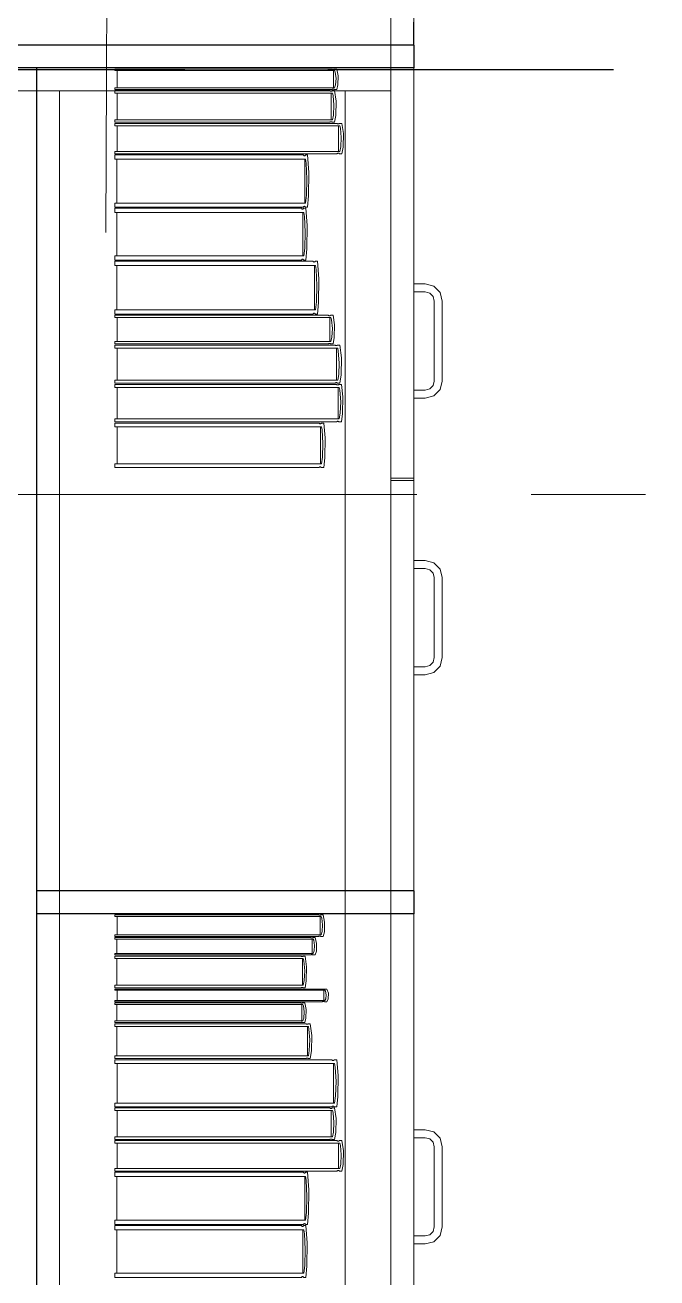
# Model space of a CAD drawing. Header units: inches. Extents: x -19 to 5698, y -728 to 92.
# Drawn here: x 311.124 to 311.677, y 33.721 to 34.818 of the extents above; entities that cross this region are included whole.
import ezdxf

# ---------------------------------------------------------------- set-up
doc = ezdxf.new("R2010")
doc.units = ezdxf.units.IN
doc.header["$MEASUREMENT"] = 0
doc.set_wipeout_variables(frame=1)
for name, pattern in [('HIDDEN', [0.375, 0.25, -0.125]), ('Punto & Raya', [0.65, 0.5, -0.075, 0, -0.075]), ('RAYITAS', [0.375, 0.25, -0.125]), ('Wipeout_Contour', [1, 0, -1])]:
    doc.linetypes.add(name, pattern=pattern)
for name, color, linetype, lineweight in [('00 conduct tomacorr', 120, 'HIDDEN', 30), ('T-TECHO-E', 150, 'Continuous', 20), ('TOMACORRIENTE', 22, 'RAYITAS', 9)]:
    doc.layers.add(name, color=color, linetype=linetype, lineweight=lineweight)
doc.layers.add('Interior - Mobiliario', color=7, linetype='Continuous')
doc.layers.add('Marcador - Secciones', color=7, linetype='Continuous')

# ---------------------------------------------------------------- blocks, each defined once
blk = doc.blocks.new('a')
at = {"layer": 'TOMACORRIENTE', "ltscale": 0.05}
h = blk.add_hatch(color=4, dxfattribs=at)
edge = h.paths.add_edge_path()
edge.add_arc((0, 0.0752), 0.02106, 0, 360)
at = {"layer": 'TOMACORRIENTE', "color": 4}
for p, q in [((-0.14553, 0.09625), (-0.0515, 0.09625)), ((-0.09851, 0.09625), (-0.09851, -0.09657)), ((0, 0.09625), (0, -0.09625)), ((0.06232, -0.09625), (0.06232, 0.09625))]:
    blk.add_line(p, q, dxfattribs=at)
blk.add_circle((0, 0.0752), 0.02106, dxfattribs=at)
blk = doc.blocks.new('CABLE 3FACE')
at = {"layer": 'T-TECHO-E', "rotation": 59.94170052614085}
blk.add_blockref('a', (0, 0), dxfattribs=at)

msp = doc.modelspace()

# ---------------------------------------------------------------- linework, layer by layer
at = {"layer": 'Interior - Mobiliario', "color": 175, "linetype": 'Continuous', "lineweight": 13}
for p, q in [((311.134, 34.78), (311.134, 33.32)), ((311.444, 34.78), (311.134, 34.78)), ((311.3977, 34.7651), (311.3979, 34.773)), ((311.444, 33.32), (311.444, 34.78)), ((311.3947, 34.7626), (311.2026, 34.7626)), ((311.2026, 34.7626), (311.2026, 34.7611)), ((311.3924, 34.7611), (311.3925, 34.7612)), ((311.3925, 34.7612), (311.3928, 34.7613)), ((311.3928, 34.7613), (311.3931, 34.7614)), ((311.3931, 34.7614), (311.3933, 34.7614)), ((311.3933, 34.7614), (311.3936, 34.7614)), ((311.3936, 34.7614), (311.3939, 34.7614)), ((311.3939, 34.7614), (311.3942, 34.7613)), ((311.3942, 34.7613), (311.3944, 34.7612)), ((311.3944, 34.7612), (311.3945, 34.7611)), ((311.3956, 34.7652), (311.3947, 34.7626)), ((311.3961, 34.7707), (311.3956, 34.7652)), ((311.3966, 34.7611), (311.3977, 34.7651)), ((311.404, 34.76), (311.154, 34.76)), ((311.2026, 34.7611), (311.3924, 34.7611)), ((311.3906, 34.7601), (311.2026, 34.7601)), ((311.2026, 34.7601), (311.2026, 34.7579)), ((311.2026, 34.7579), (311.3929, 34.7579)), ((311.2046, 34.7579), (311.2046, 34.7347)), ((311.3907, 34.76), (311.3906, 34.7601)), ((311.3909, 34.7599), (311.3907, 34.76)), ((311.3912, 34.7597), (311.3909, 34.7599)), ((311.3915, 34.7597), (311.3912, 34.7597)), ((311.3917, 34.7597), (311.3915, 34.7597)), ((311.392, 34.7597), (311.3917, 34.7597)), ((311.3919, 34.7347), (311.3919, 34.7579)), ((311.3923, 34.7598), (311.392, 34.7597)), ((311.3925, 34.76), (311.3923, 34.7598)), ((311.3927, 34.7601), (311.3925, 34.76)), ((311.3948, 34.7601), (311.3927, 34.7601)), ((311.3929, 34.7579), (311.3934, 34.7558)), ((311.3934, 34.7558), (311.3942, 34.7473)), ((311.3945, 34.7611), (311.3966, 34.7611)), ((311.3961, 34.7509), (311.3948, 34.7601)), ((311.3958, 34.7385), (311.3961, 34.7509)), ((311.444, 34.76), (311.404, 34.76)), ((311.3942, 34.7473), (311.3938, 34.7388)), ((311.3929, 34.7347), (311.2026, 34.7347)), ((311.2026, 34.7347), (311.2026, 34.7325)), ((311.2026, 34.7325), (311.3906, 34.7325)), ((311.3968, 34.7315), (311.2026, 34.7315)), ((311.2026, 34.7315), (311.2026, 34.7293)), ((311.2026, 34.7293), (311.3992, 34.7293)), ((311.2046, 34.7293), (311.2046, 34.707)), ((311.3906, 34.7325), (311.3907, 34.7326)), ((311.3907, 34.7326), (311.391, 34.7328)), ((311.391, 34.7328), (311.3912, 34.7329)), ((311.3912, 34.7329), (311.3915, 34.7329)), ((311.3915, 34.7329), (311.3918, 34.7329)), ((311.3918, 34.7329), (311.3921, 34.7329)), ((311.3921, 34.7329), (311.3924, 34.7327)), ((311.3924, 34.7327), (311.3926, 34.7326)), ((311.3926, 34.7326), (311.3927, 34.7325)), ((311.3927, 34.7325), (311.3948, 34.7325)), ((311.3938, 34.7388), (311.3929, 34.7347)), ((311.3948, 34.7325), (311.3958, 34.7385)), ((311.397, 34.7314), (311.3968, 34.7315)), ((311.3972, 34.7312), (311.397, 34.7314)), ((311.3975, 34.7311), (311.3972, 34.7312)), ((311.3978, 34.731), (311.3975, 34.7311)), ((311.3981, 34.731), (311.3978, 34.731)), ((311.3984, 34.7311), (311.3981, 34.731)), ((311.3982, 34.707), (311.3982, 34.7293)), ((311.3986, 34.7312), (311.3984, 34.7311)), ((311.3989, 34.7313), (311.3986, 34.7312)), ((311.399, 34.7315), (311.3989, 34.7313)), ((311.4012, 34.7315), (311.399, 34.7315)), ((311.3992, 34.7293), (311.3998, 34.7273)), ((311.4025, 34.7226), (311.4012, 34.7315)), ((311.3998, 34.7273), (311.4006, 34.7192)), ((311.4006, 34.7192), (311.4001, 34.711)), ((311.4023, 34.7107), (311.4025, 34.7226)), ((311.3992, 34.707), (311.2026, 34.707)), ((311.2026, 34.707), (311.2026, 34.7049)), ((311.4001, 34.711), (311.3992, 34.707)), ((311.4012, 34.7049), (311.4023, 34.7107)), ((311.2026, 34.7049), (311.3968, 34.7049)), ((311.3674, 34.7039), (311.2026, 34.7039)), ((311.2026, 34.7039), (311.2026, 34.7002)), ((311.2026, 34.7002), (311.3694, 34.7002)), ((311.2043, 34.7002), (311.2043, 34.6618)), ((311.3675, 34.7037), (311.3674, 34.7039)), ((311.3677, 34.7034), (311.3675, 34.7037)), ((311.368, 34.7032), (311.3677, 34.7034)), ((311.3682, 34.7031), (311.368, 34.7032)), ((311.3685, 34.7031), (311.3682, 34.7031)), ((311.3687, 34.7032), (311.3685, 34.7031)), ((311.3686, 34.6618), (311.3686, 34.7002)), ((311.3689, 34.7034), (311.3687, 34.7032)), ((311.3692, 34.7036), (311.3689, 34.7034)), ((311.3693, 34.7039), (311.3692, 34.7036)), ((311.3711, 34.7039), (311.3693, 34.7039)), ((311.3694, 34.7002), (311.3699, 34.6968)), ((311.3699, 34.6968), (311.3706, 34.6827)), ((311.3723, 34.6886), (311.3711, 34.7039)), ((311.3968, 34.7049), (311.397, 34.705)), ((311.397, 34.705), (311.3973, 34.7052)), ((311.3973, 34.7052), (311.3975, 34.7053)), ((311.3975, 34.7053), (311.3978, 34.7053)), ((311.3978, 34.7053), (311.3981, 34.7053)), ((311.3981, 34.7053), (311.3984, 34.7053)), ((311.3984, 34.7053), (311.3987, 34.7052)), ((311.3987, 34.7052), (311.3989, 34.705)), ((311.3989, 34.705), (311.399, 34.7049)), ((311.399, 34.7049), (311.4012, 34.7049)), ((311.372, 34.6682), (311.3723, 34.6886)), ((311.3706, 34.6827), (311.3702, 34.6687)), ((311.3702, 34.6687), (311.3694, 34.6618)), ((311.3711, 34.6582), (311.372, 34.6682)), ((311.3694, 34.6618), (311.2026, 34.6618)), ((311.2026, 34.6618), (311.2026, 34.6582)), ((311.2026, 34.6582), (311.3674, 34.6582)), ((311.3659, 34.6572), (311.2026, 34.6572)), ((311.2026, 34.6572), (311.2026, 34.6535)), ((311.2026, 34.6535), (311.3679, 34.6535)), ((311.2043, 34.6535), (311.2043, 34.6155)), ((311.366, 34.657), (311.3659, 34.6572)), ((311.3662, 34.6567), (311.366, 34.657)), ((311.3664, 34.6565), (311.3662, 34.6567)), ((311.3667, 34.6564), (311.3664, 34.6565)), ((311.3669, 34.6564), (311.3667, 34.6564)), ((311.3672, 34.6565), (311.3669, 34.6564)), ((311.3671, 34.6155), (311.3671, 34.6535)), ((311.3674, 34.6567), (311.3672, 34.6565)), ((311.3674, 34.6582), (311.3676, 34.6584)), ((311.3676, 34.6569), (311.3674, 34.6567)), ((311.3676, 34.6584), (311.3678, 34.6587)), ((311.3677, 34.6572), (311.3676, 34.6569)), ((311.3696, 34.6572), (311.3677, 34.6572)), ((311.3678, 34.6587), (311.368, 34.6588)), ((311.3679, 34.6535), (311.3684, 34.6501)), ((311.368, 34.6588), (311.3683, 34.6589)), ((311.3683, 34.6589), (311.3685, 34.6589)), ((311.3685, 34.6589), (311.3688, 34.6588)), ((311.3688, 34.6588), (311.369, 34.6586)), ((311.369, 34.6586), (311.3692, 34.6583)), ((311.3692, 34.6583), (311.3693, 34.6582)), ((311.3693, 34.6582), (311.3711, 34.6582)), ((311.3707, 34.6421), (311.3696, 34.6572)), ((311.3684, 34.6501), (311.3691, 34.6362)), ((311.3705, 34.6218), (311.3707, 34.6421)), ((311.3691, 34.6362), (311.3687, 34.6223)), ((311.3687, 34.6223), (311.3679, 34.6155)), ((311.3696, 34.6119), (311.3705, 34.6218)), ((311.3679, 34.6155), (311.2026, 34.6155)), ((311.2026, 34.6155), (311.2026, 34.6119)), ((311.2026, 34.6119), (311.3659, 34.6119)), ((311.3759, 34.6109), (311.2026, 34.6109)), ((311.2026, 34.6109), (311.2026, 34.6072)), ((311.3659, 34.6119), (311.366, 34.6121)), ((311.366, 34.6121), (311.3662, 34.6124)), ((311.3662, 34.6124), (311.3665, 34.6126)), ((311.3665, 34.6126), (311.3667, 34.6126)), ((311.3667, 34.6126), (311.367, 34.6126)), ((311.367, 34.6126), (311.3672, 34.6125)), ((311.3672, 34.6125), (311.3674, 34.6123)), ((311.3674, 34.6123), (311.3676, 34.6121)), ((311.3676, 34.6121), (311.3677, 34.6119)), ((311.3677, 34.6119), (311.3696, 34.6119)), ((311.376, 34.6107), (311.3759, 34.6109)), ((311.3763, 34.6104), (311.376, 34.6107)), ((311.3765, 34.6102), (311.3763, 34.6104)), ((311.3768, 34.6101), (311.3765, 34.6102)), ((311.377, 34.6101), (311.3768, 34.6101)), ((311.3773, 34.6102), (311.377, 34.6101)), ((311.3775, 34.6104), (311.3773, 34.6102)), ((311.3778, 34.6106), (311.3775, 34.6104)), ((311.3779, 34.6109), (311.3778, 34.6106)), ((311.3798, 34.6109), (311.3779, 34.6109)), ((311.381, 34.5954), (311.3798, 34.6109)), ((311.2026, 34.6072), (311.3781, 34.6072)), ((311.2044, 34.6072), (311.2044, 34.5683)), ((311.3772, 34.5683), (311.3772, 34.6072)), ((311.3781, 34.6072), (311.3786, 34.6037)), ((311.3786, 34.6037), (311.3793, 34.5895)), ((311.3793, 34.5895), (311.3789, 34.5752)), ((311.3808, 34.5747), (311.381, 34.5954)), ((311.474, 34.591), (311.464, 34.591)), ((311.464, 34.591), (311.464, 34.584)), ((311.4815, 34.589), (311.474, 34.591)), ((311.487, 34.5835), (311.4815, 34.589)), ((311.3789, 34.5752), (311.3781, 34.5683)), ((311.464, 34.584), (311.474, 34.584)), ((311.474, 34.584), (311.478, 34.5829)), ((311.478, 34.5829), (311.4809, 34.58)), ((311.4809, 34.58), (311.482, 34.576)), ((311.482, 34.576), (311.482, 34.506)), ((311.489, 34.576), (311.487, 34.5835)), ((311.489, 34.506), (311.489, 34.576)), ((311.3781, 34.5683), (311.2026, 34.5683)), ((311.2026, 34.5683), (311.2026, 34.5646)), ((311.2026, 34.5646), (311.3759, 34.5646)), ((311.3759, 34.5646), (311.3761, 34.5648)), ((311.3761, 34.5648), (311.3763, 34.5651)), ((311.3763, 34.5651), (311.3766, 34.5653)), ((311.3766, 34.5653), (311.3768, 34.5653)), ((311.3768, 34.5653), (311.3771, 34.5653)), ((311.3771, 34.5653), (311.3773, 34.5652)), ((311.3773, 34.5652), (311.3776, 34.565)), ((311.3776, 34.565), (311.3778, 34.5648)), ((311.3778, 34.5648), (311.3779, 34.5646)), ((311.3779, 34.5646), (311.3798, 34.5646)), ((311.3798, 34.5646), (311.3808, 34.5747)), ((311.3892, 34.5636), (311.2026, 34.5636)), ((311.2026, 34.5636), (311.2026, 34.5616)), ((311.2026, 34.5616), (311.3915, 34.5616)), ((311.2045, 34.5616), (311.2045, 34.5405)), ((311.3893, 34.5635), (311.3892, 34.5636)), ((311.3896, 34.5633), (311.3893, 34.5635)), ((311.3898, 34.5632), (311.3896, 34.5633)), ((311.3901, 34.5632), (311.3898, 34.5632)), ((311.3904, 34.5632), (311.3901, 34.5632)), ((311.3906, 34.5632), (311.3904, 34.5632)), ((311.3905, 34.5405), (311.3905, 34.5616)), ((311.3909, 34.5633), (311.3906, 34.5632)), ((311.3912, 34.5634), (311.3909, 34.5633)), ((311.3913, 34.5636), (311.3912, 34.5634)), ((311.3934, 34.5636), (311.3913, 34.5636)), ((311.3915, 34.5616), (311.392, 34.5597)), ((311.392, 34.5597), (311.3928, 34.552)), ((311.3947, 34.5552), (311.3934, 34.5636)), ((311.3944, 34.544), (311.3947, 34.5552)), ((311.3924, 34.5443), (311.3915, 34.5405)), ((311.3928, 34.552), (311.3924, 34.5443)), ((311.3934, 34.5385), (311.3944, 34.544)), ((311.3915, 34.5405), (311.2026, 34.5405)), ((311.2026, 34.5405), (311.2026, 34.5385)), ((311.2026, 34.5385), (311.3892, 34.5385)), ((311.3951, 34.5375), (311.2026, 34.5375)), ((311.2026, 34.5375), (311.2026, 34.5348)), ((311.2026, 34.5348), (311.3975, 34.5348)), ((311.2046, 34.5348), (311.2046, 34.5068)), ((311.3892, 34.5385), (311.3894, 34.5386)), ((311.3894, 34.5386), (311.3896, 34.5388)), ((311.3896, 34.5388), (311.3899, 34.5389)), ((311.3899, 34.5389), (311.3902, 34.5389)), ((311.3902, 34.5389), (311.3904, 34.5389)), ((311.3904, 34.5389), (311.3907, 34.5389)), ((311.3907, 34.5389), (311.391, 34.5388)), ((311.391, 34.5388), (311.3912, 34.5386)), ((311.3912, 34.5386), (311.3913, 34.5385)), ((311.3913, 34.5385), (311.3934, 34.5385)), ((311.3952, 34.5374), (311.3951, 34.5375)), ((311.3955, 34.5372), (311.3952, 34.5374)), ((311.3957, 34.537), (311.3955, 34.5372)), ((311.396, 34.537), (311.3957, 34.537)), ((311.3963, 34.537), (311.396, 34.537)), ((311.3966, 34.537), (311.3963, 34.537)), ((311.3965, 34.5068), (311.3965, 34.5348)), ((311.3969, 34.5371), (311.3966, 34.537)), ((311.3971, 34.5373), (311.3969, 34.5371)), ((311.3973, 34.5375), (311.3971, 34.5373)), ((311.3994, 34.5375), (311.3973, 34.5375)), ((311.3975, 34.5348), (311.398, 34.5323)), ((311.398, 34.5323), (311.3989, 34.5221)), ((311.4008, 34.5264), (311.3994, 34.5375)), ((311.3989, 34.5221), (311.3984, 34.5118)), ((311.4005, 34.5114), (311.4008, 34.5264)), ((311.3984, 34.5118), (311.3975, 34.5068)), ((311.3994, 34.5041), (311.4005, 34.5114)), ((311.3975, 34.5068), (311.2026, 34.5068)), ((311.2026, 34.5068), (311.2026, 34.5041)), ((311.2026, 34.5041), (311.3951, 34.5041)), ((311.3964, 34.5031), (311.2026, 34.5031)), ((311.2026, 34.5031), (311.2026, 34.5005)), ((311.2026, 34.5005), (311.3988, 34.5005)), ((311.2046, 34.5005), (311.2046, 34.4729)), ((311.3951, 34.5041), (311.3953, 34.5043)), ((311.3953, 34.5043), (311.3955, 34.5045)), ((311.3955, 34.5045), (311.3958, 34.5046)), ((311.3958, 34.5046), (311.3961, 34.5047)), ((311.3961, 34.5047), (311.3964, 34.5047)), ((311.3964, 34.5047), (311.3967, 34.5046)), ((311.3965, 34.503), (311.3964, 34.5031)), ((311.3968, 34.5028), (311.3965, 34.503)), ((311.3967, 34.5046), (311.3969, 34.5044)), ((311.397, 34.5027), (311.3968, 34.5028)), ((311.3969, 34.5044), (311.3972, 34.5042)), ((311.3973, 34.5026), (311.397, 34.5027)), ((311.3972, 34.5042), (311.3973, 34.5041)), ((311.3973, 34.5041), (311.3994, 34.5041)), ((311.3976, 34.5026), (311.3973, 34.5026)), ((311.3979, 34.5026), (311.3976, 34.5026)), ((311.3978, 34.4729), (311.3978, 34.5005)), ((311.3982, 34.5028), (311.3979, 34.5026)), ((311.3984, 34.5029), (311.3982, 34.5028)), ((311.3986, 34.5031), (311.3984, 34.5029)), ((311.4007, 34.5031), (311.3986, 34.5031)), ((311.3988, 34.5005), (311.3993, 34.498)), ((311.4021, 34.4922), (311.4007, 34.5031)), ((311.478, 34.4991), (311.474, 34.498)), ((311.4809, 34.502), (311.478, 34.4991)), ((311.482, 34.506), (311.4809, 34.502)), ((311.4815, 34.493), (311.487, 34.4985)), ((311.487, 34.4985), (311.489, 34.506)), ((311.3993, 34.498), (311.4002, 34.4879)), ((311.4002, 34.4879), (311.3997, 34.4778)), ((311.4018, 34.4775), (311.4021, 34.4922)), ((311.464, 34.498), (311.464, 34.491)), ((311.474, 34.498), (311.464, 34.498)), ((311.464, 34.491), (311.474, 34.491)), ((311.474, 34.491), (311.4815, 34.493)), ((311.3997, 34.4778), (311.3988, 34.4729)), ((311.4007, 34.4702), (311.4018, 34.4775)), ((311.3988, 34.4729), (311.2026, 34.4729)), ((311.2026, 34.4729), (311.2026, 34.4702)), ((311.2026, 34.4702), (311.3964, 34.4702)), ((311.3812, 34.4692), (311.2026, 34.4692)), ((311.2026, 34.4692), (311.2026, 34.4661)), ((311.2026, 34.4661), (311.3833, 34.4661)), ((311.2045, 34.4661), (311.2045, 34.4335)), ((311.3813, 34.4691), (311.3812, 34.4692)), ((311.3815, 34.4689), (311.3813, 34.4691)), ((311.3817, 34.4687), (311.3815, 34.4689)), ((311.382, 34.4686), (311.3817, 34.4687)), ((311.3823, 34.4686), (311.382, 34.4686)), ((311.3825, 34.4687), (311.3823, 34.4686)), ((311.3824, 34.4335), (311.3824, 34.4661)), ((311.3828, 34.4688), (311.3825, 34.4687)), ((311.383, 34.469), (311.3828, 34.4688)), ((311.3832, 34.4692), (311.383, 34.469)), ((311.3852, 34.4692), (311.3832, 34.4692)), ((311.3833, 34.4661), (311.3839, 34.4632)), ((311.3864, 34.4563), (311.3852, 34.4692)), ((311.3964, 34.4702), (311.3966, 34.4704)), ((311.3966, 34.4704), (311.3968, 34.4706)), ((311.3968, 34.4706), (311.3971, 34.4707)), ((311.3971, 34.4707), (311.3974, 34.4708)), ((311.3974, 34.4708), (311.3977, 34.4708)), ((311.3977, 34.4708), (311.398, 34.4707)), ((311.398, 34.4707), (311.3982, 34.4706)), ((311.3982, 34.4706), (311.3985, 34.4704)), ((311.3985, 34.4704), (311.3986, 34.4702)), ((311.3986, 34.4702), (311.4007, 34.4702)), ((311.3839, 34.4632), (311.3846, 34.4513)), ((311.3862, 34.4389), (311.3864, 34.4563)), ((311.3846, 34.4513), (311.3842, 34.4393)), ((311.3833, 34.4335), (311.2026, 34.4335)), ((311.2026, 34.4335), (311.2026, 34.4304)), ((311.3842, 34.4393), (311.3833, 34.4335)), ((311.3852, 34.4304), (311.3862, 34.4389)), ((311.2026, 34.4304), (311.3812, 34.4304)), ((311.3812, 34.4304), (311.3813, 34.4306)), ((311.3813, 34.4306), (311.3815, 34.4308)), ((311.3815, 34.4308), (311.3818, 34.431)), ((311.3818, 34.431), (311.3821, 34.431)), ((311.3821, 34.431), (311.3823, 34.431)), ((311.3823, 34.431), (311.3826, 34.4309)), ((311.3826, 34.4309), (311.3828, 34.4308)), ((311.3828, 34.4308), (311.3831, 34.4305)), ((311.3831, 34.4305), (311.3832, 34.4304)), ((311.3832, 34.4304), (311.3852, 34.4304)), ((311.464, 34.421), (311.444, 34.421)), ((311.464, 34.419), (311.444, 34.419)), ((311.464, 34.349), (311.474, 34.349)), ((311.464, 34.342), (311.464, 34.349)), ((311.474, 34.349), (311.4815, 34.347)), ((311.4815, 34.347), (311.487, 34.3415)), ((311.474, 34.342), (311.464, 34.342)), ((311.478, 34.3409), (311.474, 34.342)), ((311.4809, 34.338), (311.478, 34.3409)), ((311.482, 34.334), (311.4809, 34.338)), ((311.482, 34.264), (311.482, 34.334)), ((311.487, 34.3415), (311.489, 34.334)), ((311.489, 34.334), (311.489, 34.264)), ((311.474, 34.256), (311.478, 34.2571)), ((311.478, 34.2571), (311.4809, 34.26)), ((311.4809, 34.26), (311.482, 34.264)), ((311.489, 34.264), (311.487, 34.2565)), ((311.464, 34.256), (311.474, 34.256)), ((311.464, 34.249), (311.464, 34.256)), ((311.474, 34.249), (311.464, 34.249)), ((311.4815, 34.251), (311.474, 34.249)), ((311.487, 34.2565), (311.4815, 34.251)), ((311.3843, 34.0302), (311.3838, 34.0244)), ((311.3858, 34.0242), (311.386, 34.0327)), ((311.383, 34.0216), (311.2026, 34.0216)), ((311.2026, 34.0216), (311.2026, 34.0201)), ((311.2026, 34.0201), (311.3808, 34.0201)), ((311.374, 34.0191), (311.2026, 34.0191)), ((311.2026, 34.0191), (311.2026, 34.0178)), ((311.2026, 34.0178), (311.376, 34.0178)), ((311.2044, 34.0178), (311.2044, 34.0051)), ((311.374, 34.019), (311.374, 34.0191)), ((311.3743, 34.0189), (311.374, 34.019)), ((311.3745, 34.0188), (311.3743, 34.0189)), ((311.3748, 34.0188), (311.3745, 34.0188)), ((311.375, 34.0188), (311.3748, 34.0188)), ((311.3753, 34.0188), (311.375, 34.0188)), ((311.3752, 34.0051), (311.3752, 34.0178)), ((311.3755, 34.0189), (311.3753, 34.0188)), ((311.3757, 34.019), (311.3755, 34.0189)), ((311.3759, 34.0191), (311.3757, 34.019)), ((311.3778, 34.0191), (311.3759, 34.0191)), ((311.376, 34.0178), (311.3766, 34.0167)), ((311.3766, 34.0167), (311.3773, 34.0121)), ((311.379, 34.014), (311.3778, 34.0191)), ((311.3808, 34.0201), (311.381, 34.0202)), ((311.381, 34.0202), (311.3812, 34.0203)), ((311.3812, 34.0203), (311.3815, 34.0203)), ((311.3815, 34.0203), (311.3817, 34.0204)), ((311.3817, 34.0204), (311.382, 34.0204)), ((311.382, 34.0204), (311.3823, 34.0203)), ((311.3823, 34.0203), (311.3825, 34.0202)), ((311.3825, 34.0202), (311.3827, 34.0201)), ((311.3827, 34.0201), (311.3828, 34.0201)), ((311.3828, 34.0201), (311.3848, 34.0201)), ((311.3838, 34.0244), (311.383, 34.0216)), ((311.3848, 34.0201), (311.3858, 34.0242)), ((311.376, 34.0051), (311.2026, 34.0051)), ((311.2026, 34.0051), (311.2026, 34.0039)), ((311.3768, 34.0074), (311.376, 34.0051)), ((311.3773, 34.0121), (311.3768, 34.0074)), ((311.3778, 34.0039), (311.3788, 34.0072)), ((311.3788, 34.0072), (311.379, 34.014)), ((311.2026, 34.0039), (311.374, 34.0039)), ((311.3655, 34.0029), (311.2026, 34.0029)), ((311.2026, 34.0029), (311.2026, 34.0007)), ((311.2026, 34.0007), (311.3674, 34.0007)), ((311.2043, 34.0007), (311.2043, 33.9773)), ((311.3656, 34.0028), (311.3655, 34.0029)), ((311.3658, 34.0026), (311.3656, 34.0028)), ((311.366, 34.0025), (311.3658, 34.0026)), ((311.3662, 34.0025), (311.366, 34.0025)), ((311.3665, 34.0025), (311.3662, 34.0025)), ((311.3667, 34.0025), (311.3665, 34.0025)), ((311.3666, 33.9773), (311.3666, 34.0007)), ((311.367, 34.0026), (311.3667, 34.0025)), ((311.3672, 34.0028), (311.367, 34.0026)), ((311.3673, 34.0029), (311.3672, 34.0028)), ((311.3691, 34.0029), (311.3673, 34.0029)), ((311.3674, 34.0007), (311.3679, 33.9986)), ((311.3679, 33.9986), (311.3686, 33.99)), ((311.3702, 33.9936), (311.3691, 34.0029)), ((311.374, 34.0039), (311.3741, 34.004)), ((311.3741, 34.004), (311.3743, 34.0041)), ((311.3743, 34.0041), (311.3746, 34.0042)), ((311.3746, 34.0042), (311.3748, 34.0042)), ((311.3748, 34.0042), (311.3751, 34.0042)), ((311.3751, 34.0042), (311.3753, 34.0041)), ((311.3753, 34.0041), (311.3756, 34.0041)), ((311.3756, 34.0041), (311.3758, 34.004)), ((311.3758, 34.004), (311.3759, 34.0039)), ((311.3759, 34.0039), (311.3778, 34.0039)), ((311.3686, 33.99), (311.3682, 33.9815)), ((311.37, 33.9812), (311.3702, 33.9936)), ((311.3674, 33.9773), (311.2026, 33.9773)), ((311.2026, 33.9773), (311.2026, 33.975)), ((311.2026, 33.975), (311.3655, 33.975)), ((311.384, 33.974), (311.2026, 33.974)), ((311.2026, 33.974), (311.2026, 33.9732)), ((311.2026, 33.9732), (311.3862, 33.9732)), ((311.2045, 33.9732), (311.2045, 33.9639)), ((311.3655, 33.975), (311.3656, 33.9752)), ((311.3656, 33.9752), (311.3658, 33.9754)), ((311.3658, 33.9754), (311.366, 33.9755)), ((311.366, 33.9755), (311.3663, 33.9755)), ((311.3663, 33.9755), (311.3665, 33.9755)), ((311.3665, 33.9755), (311.3668, 33.9754)), ((311.3668, 33.9754), (311.367, 33.9753)), ((311.367, 33.9753), (311.3672, 33.9752)), ((311.3672, 33.9752), (311.3673, 33.975)), ((311.3673, 33.975), (311.3691, 33.975)), ((311.3682, 33.9815), (311.3674, 33.9773)), ((311.3691, 33.975), (311.37, 33.9812)), ((311.3841, 33.974), (311.384, 33.974)), ((311.3843, 33.9739), (311.3841, 33.974)), ((311.3846, 33.9739), (311.3843, 33.9739)), ((311.3848, 33.9739), (311.3846, 33.9739)), ((311.3851, 33.9739), (311.3848, 33.9739)), ((311.3854, 33.9739), (311.3851, 33.9739)), ((311.3853, 33.9639), (311.3853, 33.9732)), ((311.3856, 33.9739), (311.3854, 33.9739)), ((311.3859, 33.974), (311.3856, 33.9739)), ((311.386, 33.974), (311.3859, 33.974)), ((311.388, 33.974), (311.386, 33.974)), ((311.3862, 33.9732), (311.3867, 33.9723)), ((311.3867, 33.9723), (311.3875, 33.969)), ((311.3893, 33.9704), (311.388, 33.974)), ((311.3862, 33.9639), (311.2026, 33.9639)), ((311.2026, 33.9639), (311.2026, 33.963)), ((311.2026, 33.963), (311.384, 33.963)), ((311.365, 33.962), (311.2026, 33.962)), ((311.2026, 33.962), (311.2026, 33.9606)), ((311.3651, 33.962), (311.365, 33.962)), ((311.3653, 33.9619), (311.3651, 33.962)), ((311.3655, 33.9618), (311.3653, 33.9619)), ((311.3658, 33.9617), (311.3655, 33.9618)), ((311.366, 33.9617), (311.3658, 33.9617)), ((311.3663, 33.9618), (311.366, 33.9617)), ((311.3665, 33.9618), (311.3663, 33.9618)), ((311.3667, 33.9619), (311.3665, 33.9618)), ((311.3668, 33.962), (311.3667, 33.9619)), ((311.3687, 33.962), (311.3668, 33.962)), ((311.3698, 33.9562), (311.3687, 33.962)), ((311.384, 33.963), (311.3841, 33.9631)), ((311.3841, 33.9631), (311.3844, 33.9632)), ((311.3844, 33.9632), (311.3846, 33.9632)), ((311.3846, 33.9632), (311.3849, 33.9632)), ((311.3849, 33.9632), (311.3852, 33.9632)), ((311.3852, 33.9632), (311.3854, 33.9632)), ((311.3854, 33.9632), (311.3857, 33.9631)), ((311.3857, 33.9631), (311.3859, 33.9631)), ((311.3859, 33.9631), (311.386, 33.963)), ((311.386, 33.963), (311.388, 33.963)), ((311.387, 33.9656), (311.3862, 33.9639)), ((311.3875, 33.969), (311.387, 33.9656)), ((311.388, 33.963), (311.389, 33.9654)), ((311.389, 33.9654), (311.3893, 33.9704)), ((311.2026, 33.9606), (311.367, 33.9606)), ((311.2043, 33.9606), (311.2043, 33.9461)), ((311.3662, 33.9461), (311.3662, 33.9606)), ((311.367, 33.9606), (311.3675, 33.9593)), ((311.3675, 33.9593), (311.3682, 33.954)), ((311.3682, 33.954), (311.3678, 33.9487)), ((311.3696, 33.9485), (311.3698, 33.9562)), ((311.367, 33.9461), (311.2026, 33.9461)), ((311.2026, 33.9461), (311.2026, 33.9447)), ((311.2026, 33.9447), (311.365, 33.9447)), ((311.3698, 33.9437), (311.2026, 33.9437)), ((311.2026, 33.9437), (311.2026, 33.9412)), ((311.2026, 33.9412), (311.3718, 33.9412)), ((311.2043, 33.9412), (311.2043, 33.9156)), ((311.365, 33.9447), (311.3651, 33.9448)), ((311.3651, 33.9448), (311.3654, 33.9449)), ((311.3654, 33.9449), (311.3656, 33.9449)), ((311.3656, 33.9449), (311.3658, 33.945)), ((311.3658, 33.945), (311.3661, 33.945)), ((311.3661, 33.945), (311.3663, 33.9449)), ((311.3663, 33.9449), (311.3665, 33.9448)), ((311.3665, 33.9448), (311.3668, 33.9447)), ((311.3668, 33.9447), (311.3668, 33.9447)), ((311.3668, 33.9447), (311.3687, 33.9447)), ((311.3678, 33.9487), (311.367, 33.9461)), ((311.3687, 33.9447), (311.3696, 33.9485)), ((311.3699, 33.9436), (311.3698, 33.9437)), ((311.3701, 33.9434), (311.3699, 33.9436)), ((311.3703, 33.9432), (311.3701, 33.9434)), ((311.3706, 33.9432), (311.3703, 33.9432)), ((311.3708, 33.9432), (311.3706, 33.9432)), ((311.3711, 33.9432), (311.3708, 33.9432)), ((311.371, 33.9156), (311.371, 33.9412)), ((311.3713, 33.9433), (311.3711, 33.9432)), ((311.3715, 33.9435), (311.3713, 33.9433)), ((311.3717, 33.9437), (311.3715, 33.9435)), ((311.3735, 33.9437), (311.3717, 33.9437)), ((311.3718, 33.9412), (311.3723, 33.9389)), ((311.3747, 33.9335), (311.3735, 33.9437)), ((311.3723, 33.9389), (311.373, 33.9296)), ((311.373, 33.9296), (311.3726, 33.9202)), ((311.3745, 33.9199), (311.3747, 33.9335)), ((311.3726, 33.9202), (311.3718, 33.9156)), ((311.3735, 33.9132), (311.3745, 33.9199)), ((311.3718, 33.9156), (311.2026, 33.9156)), ((311.2026, 33.9156), (311.2026, 33.9132)), ((311.2026, 33.9132), (311.3698, 33.9132)), ((311.3924, 33.9122), (311.2026, 33.9122)), ((311.2026, 33.9122), (311.2026, 33.9089)), ((311.2026, 33.9089), (311.3947, 33.9089)), ((311.2046, 33.9089), (311.2046, 33.8743)), ((311.3698, 33.9132), (311.3699, 33.9133)), ((311.3699, 33.9133), (311.3701, 33.9135)), ((311.3701, 33.9135), (311.3704, 33.9136)), ((311.3704, 33.9136), (311.3706, 33.9137)), ((311.3706, 33.9137), (311.3709, 33.9137)), ((311.3709, 33.9137), (311.3711, 33.9136)), ((311.3711, 33.9136), (311.3714, 33.9135)), ((311.3714, 33.9135), (311.3716, 33.9133)), ((311.3716, 33.9133), (311.3717, 33.9132)), ((311.3717, 33.9132), (311.3735, 33.9132)), ((311.3925, 33.912), (311.3924, 33.9122)), ((311.3927, 33.9118), (311.3925, 33.912)), ((311.393, 33.9116), (311.3927, 33.9118)), ((311.3933, 33.9115), (311.393, 33.9116)), ((311.3936, 33.9115), (311.3933, 33.9115)), ((311.3938, 33.9116), (311.3936, 33.9115)), ((311.3937, 33.8743), (311.3937, 33.9089)), ((311.3941, 33.9117), (311.3938, 33.9116)), ((311.3944, 33.9119), (311.3941, 33.9117)), ((311.3945, 33.9122), (311.3944, 33.9119)), ((311.3966, 33.9122), (311.3945, 33.9122)), ((311.3947, 33.9089), (311.3953, 33.9058)), ((311.3979, 33.8984), (311.3966, 33.9122)), ((311.3953, 33.9058), (311.3961, 33.8931)), ((311.3977, 33.8801), (311.3979, 33.8984)), ((311.3961, 33.8931), (311.3956, 33.8805)), ((311.3947, 33.8743), (311.2026, 33.8743)), ((311.2026, 33.8743), (311.2026, 33.871)), ((311.3956, 33.8805), (311.3947, 33.8743)), ((311.3966, 33.871), (311.3977, 33.8801)), ((311.2026, 33.871), (311.3924, 33.871)), ((311.3906, 33.87), (311.2026, 33.87)), ((311.2026, 33.87), (311.2026, 33.8678)), ((311.2026, 33.8678), (311.3929, 33.8678)), ((311.2046, 33.8678), (311.2046, 33.8446)), ((311.3907, 33.8699), (311.3906, 33.87)), ((311.3909, 33.8698), (311.3907, 33.8699)), ((311.3912, 33.8696), (311.3909, 33.8698)), ((311.3915, 33.8696), (311.3912, 33.8696)), ((311.3917, 33.8696), (311.3915, 33.8696)), ((311.392, 33.8696), (311.3917, 33.8696)), ((311.3919, 33.8446), (311.3919, 33.8678)), ((311.3923, 33.8697), (311.392, 33.8696)), ((311.3925, 33.8699), (311.3923, 33.8697)), ((311.3924, 33.871), (311.3925, 33.8712)), ((311.3925, 33.8712), (311.3928, 33.8715)), ((311.3927, 33.87), (311.3925, 33.8699)), ((311.3948, 33.87), (311.3927, 33.87)), ((311.3928, 33.8715), (311.3931, 33.8716)), ((311.3929, 33.8678), (311.3934, 33.8657)), ((311.3931, 33.8716), (311.3933, 33.8717)), ((311.3933, 33.8717), (311.3936, 33.8717)), ((311.3934, 33.8657), (311.3942, 33.8572)), ((311.3936, 33.8717), (311.3939, 33.8716)), ((311.3939, 33.8716), (311.3942, 33.8714)), ((311.3942, 33.8714), (311.3944, 33.8712)), ((311.3944, 33.8712), (311.3945, 33.871)), ((311.3945, 33.871), (311.3966, 33.871)), ((311.3961, 33.8608), (311.3948, 33.87)), ((311.3942, 33.8572), (311.3938, 33.8487)), ((311.3958, 33.8484), (311.3961, 33.8608)), ((311.3929, 33.8446), (311.2026, 33.8446)), ((311.2026, 33.8446), (311.2026, 33.8424)), ((311.2026, 33.8424), (311.3906, 33.8424)), ((311.3968, 33.8414), (311.2026, 33.8414)), ((311.2026, 33.8414), (311.2026, 33.8392)), ((311.3906, 33.8424), (311.3907, 33.8425)), ((311.3907, 33.8425), (311.391, 33.8427)), ((311.391, 33.8427), (311.3912, 33.8428)), ((311.3912, 33.8428), (311.3915, 33.8428)), ((311.3915, 33.8428), (311.3918, 33.8428)), ((311.3918, 33.8428), (311.3921, 33.8428)), ((311.3921, 33.8428), (311.3924, 33.8426)), ((311.3924, 33.8426), (311.3926, 33.8425)), ((311.3926, 33.8425), (311.3927, 33.8424)), ((311.3927, 33.8424), (311.3948, 33.8424)), ((311.3938, 33.8487), (311.3929, 33.8446)), ((311.3948, 33.8424), (311.3958, 33.8484)), ((311.397, 33.8413), (311.3968, 33.8414)), ((311.3972, 33.8411), (311.397, 33.8413)), ((311.3975, 33.841), (311.3972, 33.8411)), ((311.3978, 33.8409), (311.3975, 33.841)), ((311.3981, 33.8409), (311.3978, 33.8409)), ((311.3984, 33.841), (311.3981, 33.8409)), ((311.3986, 33.8411), (311.3984, 33.841)), ((311.3989, 33.8412), (311.3986, 33.8411)), ((311.399, 33.8414), (311.3989, 33.8412)), ((311.4012, 33.8414), (311.399, 33.8414)), ((311.4025, 33.8325), (311.4012, 33.8414)), ((311.474, 33.851), (311.464, 33.851)), ((311.464, 33.851), (311.464, 33.844)), ((311.464, 33.844), (311.474, 33.844)), ((311.4815, 33.849), (311.474, 33.851)), ((311.474, 33.844), (311.478, 33.8429)), ((311.478, 33.8429), (311.4809, 33.84)), ((311.487, 33.8435), (311.4815, 33.849)), ((311.489, 33.836), (311.487, 33.8435)), ((311.2026, 33.8392), (311.3992, 33.8392)), ((311.2046, 33.8392), (311.2046, 33.8169)), ((311.3982, 33.8169), (311.3982, 33.8392)), ((311.3992, 33.8392), (311.3998, 33.8372)), ((311.3998, 33.8372), (311.4006, 33.8291)), ((311.4023, 33.8206), (311.4025, 33.8325)), ((311.4809, 33.84), (311.482, 33.836)), ((311.482, 33.836), (311.482, 33.766)), ((311.489, 33.766), (311.489, 33.836)), ((311.4001, 33.8209), (311.3992, 33.8169)), ((311.4006, 33.8291), (311.4001, 33.8209)), ((311.4012, 33.8148), (311.4023, 33.8206)), ((311.3992, 33.8169), (311.2026, 33.8169)), ((311.2026, 33.8169), (311.2026, 33.8148)), ((311.2026, 33.8148), (311.3968, 33.8148)), ((311.3674, 33.8138), (311.2026, 33.8138)), ((311.2026, 33.8138), (311.2026, 33.8101)), ((311.2026, 33.8101), (311.3694, 33.8101)), ((311.2043, 33.8101), (311.2043, 33.7717)), ((311.3675, 33.8136), (311.3674, 33.8138)), ((311.3677, 33.8133), (311.3675, 33.8136)), ((311.368, 33.8131), (311.3677, 33.8133)), ((311.3682, 33.813), (311.368, 33.8131)), ((311.3685, 33.813), (311.3682, 33.813)), ((311.3687, 33.8131), (311.3685, 33.813)), ((311.3686, 33.7717), (311.3686, 33.8101)), ((311.3689, 33.8133), (311.3687, 33.8131)), ((311.3692, 33.8135), (311.3689, 33.8133)), ((311.3693, 33.8138), (311.3692, 33.8135)), ((311.3711, 33.8138), (311.3693, 33.8138)), ((311.3694, 33.8101), (311.3699, 33.8067)), ((311.3723, 33.7985), (311.3711, 33.8138)), ((311.3968, 33.8148), (311.397, 33.8149)), ((311.397, 33.8149), (311.3973, 33.8151)), ((311.3973, 33.8151), (311.3975, 33.8152)), ((311.3975, 33.8152), (311.3978, 33.8152)), ((311.3978, 33.8152), (311.3981, 33.8152)), ((311.3981, 33.8152), (311.3984, 33.8152)), ((311.3984, 33.8152), (311.3987, 33.8151)), ((311.3987, 33.8151), (311.3989, 33.8149)), ((311.3989, 33.8149), (311.399, 33.8148)), ((311.399, 33.8148), (311.4012, 33.8148)), ((311.3699, 33.8067), (311.3706, 33.7926)), ((311.372, 33.7781), (311.3723, 33.7985)), ((311.3706, 33.7926), (311.3702, 33.7786)), ((311.3702, 33.7786), (311.3694, 33.7717)), ((311.3711, 33.7681), (311.372, 33.7781)), ((311.3694, 33.7717), (311.2026, 33.7717)), ((311.2026, 33.7717), (311.2026, 33.7681)), ((311.2026, 33.7681), (311.3674, 33.7681)), ((311.3659, 33.7671), (311.2026, 33.7671)), ((311.2026, 33.7671), (311.2026, 33.7634)), ((311.366, 33.7669), (311.3659, 33.7671)), ((311.3662, 33.7666), (311.366, 33.7669)), ((311.3664, 33.7664), (311.3662, 33.7666)), ((311.3667, 33.7663), (311.3664, 33.7664)), ((311.3669, 33.7663), (311.3667, 33.7663)), ((311.3672, 33.7664), (311.3669, 33.7663)), ((311.3674, 33.7666), (311.3672, 33.7664)), ((311.3674, 33.7681), (311.3676, 33.7683)), ((311.3676, 33.7668), (311.3674, 33.7666)), ((311.3676, 33.7683), (311.3678, 33.7686)), ((311.3677, 33.7671), (311.3676, 33.7668)), ((311.3696, 33.7671), (311.3677, 33.7671)), ((311.3678, 33.7686), (311.368, 33.7687)), ((311.368, 33.7687), (311.3683, 33.7688)), ((311.3683, 33.7688), (311.3685, 33.7688)), ((311.3685, 33.7688), (311.3688, 33.7687)), ((311.3688, 33.7687), (311.369, 33.7685)), ((311.369, 33.7685), (311.3692, 33.7682)), ((311.3692, 33.7682), (311.3693, 33.7681)), ((311.3693, 33.7681), (311.3711, 33.7681)), ((311.3707, 33.752), (311.3696, 33.7671)), ((311.482, 33.766), (311.4809, 33.762)), ((311.487, 33.7585), (311.489, 33.766)), ((311.2026, 33.7634), (311.3679, 33.7634)), ((311.2043, 33.7634), (311.2043, 33.7254)), ((311.3671, 33.7254), (311.3671, 33.7634)), ((311.3679, 33.7634), (311.3684, 33.76)), ((311.3684, 33.76), (311.3691, 33.7461)), ((311.464, 33.758), (311.464, 33.751)), ((311.474, 33.758), (311.464, 33.758)), ((311.478, 33.7591), (311.474, 33.758)), ((311.474, 33.751), (311.4815, 33.753)), ((311.4809, 33.762), (311.478, 33.7591)), ((311.4815, 33.753), (311.487, 33.7585)), ((311.3691, 33.7461), (311.3687, 33.7322)), ((311.3705, 33.7317), (311.3707, 33.752)), ((311.464, 33.751), (311.474, 33.751)), ((311.3687, 33.7322), (311.3679, 33.7254)), ((311.3696, 33.7218), (311.3705, 33.7317)), ((311.3679, 33.7254), (311.2026, 33.7254)), ((311.2026, 33.7254), (311.2026, 33.7218)), ((311.2026, 33.7218), (311.3659, 33.7218)), ((311.3659, 33.7218), (311.366, 33.722)), ((311.366, 33.722), (311.3662, 33.7223)), ((311.3662, 33.7223), (311.3665, 33.7225)), ((311.3665, 33.7225), (311.3667, 33.7225)), ((311.3667, 33.7225), (311.367, 33.7225)), ((311.367, 33.7225), (311.3672, 33.7224)), ((311.3672, 33.7224), (311.3674, 33.7222)), ((311.3674, 33.7222), (311.3676, 33.722)), ((311.3676, 33.722), (311.3677, 33.7218)), ((311.3677, 33.7218), (311.3696, 33.7218))]:
    msp.add_line(p, q, dxfattribs=at)

# ---------------------------------------------------------------- next in the draw order: wipeouts: each hides what was drawn before it
at = {"color": 254, "linetype": 'Wipeout_Contour', "lineweight": 0, "ltscale": 9784.852112}
msp.add_wipeout([(311.464, 34.04), (311.464, 34.06), (311.134, 34.06), (311.134, 34.04)], dxfattribs=at).dxf.layer = 'Interior - Mobiliario'

# ---------------------------------------------------------------- next in the draw order: linework, layer by layer
at = {"layer": 'Interior - Mobiliario', "color": 175, "linetype": 'Continuous', "lineweight": 13}
for p, q in [((311.154, 33.34), (311.154, 34.76)), ((311.404, 34.76), (311.404, 33.34)), ((311.444, 33.34), (311.444, 34.76)), ((311.444, 34.06), (311.444, 34.419)), ((311.464, 34.06), (311.464, 34.419)), ((311.134, 34.06), (311.134, 34.04)), ((311.464, 34.06), (311.134, 34.06)), ((311.464, 34.06), (311.444, 34.06)), ((311.464, 34.04), (311.464, 34.06)), ((311.464, 34.04), (311.464, 34.06)), ((311.134, 34.04), (311.464, 34.04)), ((311.3808, 34.039), (311.2026, 34.039)), ((311.2026, 34.039), (311.2026, 34.0375)), ((311.3809, 34.0389), (311.3808, 34.039)), ((311.3811, 34.0388), (311.3809, 34.0389)), ((311.3814, 34.0387), (311.3811, 34.0388)), ((311.3817, 34.0387), (311.3814, 34.0387)), ((311.3819, 34.0387), (311.3817, 34.0387)), ((311.3822, 34.0387), (311.3819, 34.0387)), ((311.3824, 34.0388), (311.3822, 34.0387)), ((311.3827, 34.0389), (311.3824, 34.0388)), ((311.3828, 34.039), (311.3827, 34.0389)), ((311.3848, 34.039), (311.3828, 34.039)), ((311.386, 34.0327), (311.3848, 34.039)), ((311.444, 34.04), (311.444, 33.681)), ((311.464, 34.04), (311.444, 34.04)), ((311.464, 34.04), (311.464, 33.681)), ((311.2026, 34.0375), (311.383, 34.0375)), ((311.2045, 34.0375), (311.2045, 34.0216)), ((311.3821, 34.0216), (311.3821, 34.0375)), ((311.383, 34.0375), (311.3835, 34.036)), ((311.3835, 34.036), (311.3843, 34.0302))]:
    msp.add_line(p, q, dxfattribs=at)
at = {"layer": 'Interior - Mobiliario', "color": 175, "linetype": 'Continuous', "lineweight": 30}
for p, q in [((311.464, 34.06), (311.134, 34.06)), ((311.134, 34.06), (311.134, 34.04)), ((311.464, 34.06), (311.464, 34.04)), ((311.464, 34.04), (311.134, 34.04))]:
    msp.add_line(p, q, dxfattribs=at)

# ---------------------------------------------------------------- next in the draw order: wipeouts: each hides what was drawn before it
at = {"color": 254, "linetype": 'Wipeout_Contour', "lineweight": 0, "ltscale": 9784.152609}
msp.add_wipeout([(311.134, 33.32), (311.134, 34.78), (311.114, 34.78), (311.114, 33.32)], dxfattribs=at).dxf.layer = 'Interior - Mobiliario'

# ---------------------------------------------------------------- next in the draw order: linework, layer by layer
at = {"layer": 'Interior - Mobiliario', "color": 175, "linetype": 'Continuous', "lineweight": 30}
for q in [(311.114, 34.78), (311.134, 33.32)]:
    msp.add_line((311.134, 34.78), q, dxfattribs=at)
at = {"layer": 'Interior - Mobiliario', "color": 175, "linetype": 'Continuous', "lineweight": 13}
for p, q in [((311.134, 34.78), (311.114, 34.78)), ((311.134, 33.32), (311.134, 34.78)), ((311.154, 34.76), (311.114, 34.76)), ((311.134, 34.06), (311.134, 34.04)), ((311.464, 34.06), (311.134, 34.06)), ((311.134, 34.04), (311.464, 34.04))]:
    msp.add_line(p, q, dxfattribs=at)
at = {"layer": 'Marcador - Secciones', "color": 251, "linetype": 'Punto & Raya', "lineweight": 13, "true_color": 0x636466}
msp.add_line((282.1667, 34.4067), (333.4403, 34.4067), dxfattribs=at)

# ---------------------------------------------------------------- next in the draw order: wipeouts: each hides what was drawn before it
at = {"color": 254, "linetype": 'Wipeout_Contour', "lineweight": 0, "ltscale": 9784.853766}
msp.add_wipeout([(311.464, 34.78), (311.464, 34.8), (311.114, 34.8), (311.114, 34.78)], dxfattribs=at).dxf.layer = 'Interior - Mobiliario'

# ---------------------------------------------------------------- next in the draw order: linework, layer by layer
at = {"layer": '00 conduct tomacorr'}
msp.add_line((312.7638, 34.7783, -0.0007), (306.3703, 34.7783, -0.0007), dxfattribs=at)
at = {"layer": 'Interior - Mobiliario', "color": 175, "linetype": 'Continuous', "lineweight": 30}
for p, q in [((311.464, 34.8), (311.114, 34.8)), ((311.464, 34.8), (311.464, 34.78)), ((311.464, 34.78), (311.114, 34.78))]:
    msp.add_line(p, q, dxfattribs=at)
at = {"layer": 'Interior - Mobiliario', "color": 175, "linetype": 'Continuous', "lineweight": 13}
for p, q in [((311.464, 34.8), (311.114, 34.8)), ((311.444, 34.8), (311.114, 34.8)), ((311.114, 34.8), (311.464, 34.8)), ((311.444, 34.76), (311.444, 34.8)), ((311.464, 34.78), (311.464, 34.8)), ((311.464, 34.8), (311.464, 33.3)), ((311.114, 34.78), (311.464, 34.78)), ((311.464, 34.78), (311.114, 34.78)), ((311.134, 34.78), (311.134, 33.32)), ((311.464, 34.78), (311.134, 34.78)), ((311.134, 34.78), (311.134, 33.32)), ((311.444, 34.78), (311.134, 34.78)), ((311.134, 34.78), (311.134, 33.32)), ((311.444, 34.78), (311.134, 34.78)), ((311.3924, 34.779), (311.2026, 34.779)), ((311.2026, 34.779), (311.2026, 34.7776)), ((311.2026, 34.7776), (311.3947, 34.7776)), ((311.2046, 34.7776), (311.2046, 34.7626)), ((311.3925, 34.7789), (311.3924, 34.779)), ((311.3927, 34.7788), (311.3925, 34.7789)), ((311.393, 34.7787), (311.3927, 34.7788)), ((311.3933, 34.7787), (311.393, 34.7787)), ((311.3936, 34.7787), (311.3933, 34.7787)), ((311.3938, 34.7787), (311.3936, 34.7787)), ((311.3937, 34.7626), (311.3937, 34.7776)), ((311.3941, 34.7788), (311.3938, 34.7787)), ((311.3944, 34.7789), (311.3941, 34.7788)), ((311.3945, 34.779), (311.3944, 34.7789)), ((311.3966, 34.779), (311.3945, 34.779)), ((311.3947, 34.7776), (311.3953, 34.7762)), ((311.3953, 34.7762), (311.3961, 34.7707)), ((311.3979, 34.773), (311.3966, 34.779)), ((311.444, 33.32), (311.444, 34.78)), ((311.444, 33.32), (311.444, 34.78)), ((311.444, 34.78), (311.444, 34.421)), ((311.464, 34.78), (311.444, 34.78)), ((311.464, 33.32), (311.464, 34.78)), ((311.464, 33.32), (311.464, 34.78)), ((311.464, 34.78), (311.464, 34.421))]:
    msp.add_line(p, q, dxfattribs=at)

# ---------------------------------------------------------------- next in the draw order: wipeouts: each hides what was drawn before it
at = {"color": 254, "linetype": 'Wipeout_Contour', "lineweight": 0, "ltscale": 9784.854904}
msp.add_wipeout([(311.464, 34.82), (311.114, 34.82), (311.114, 34.8), (311.464, 34.8)], dxfattribs=at).dxf.layer = 'Interior - Mobiliario'

# ---------------------------------------------------------------- next in the draw order: linework, layer by layer
at = {"layer": 'Interior - Mobiliario', "color": 175, "linetype": 'Continuous', "lineweight": 13}
for p, q in [((311.464, 34.8), (311.464, 36.3)), ((311.444, 34.84), (311.444, 34.8)), ((311.464, 34.82), (311.464, 34.8)), ((311.464, 34.8), (311.114, 34.8)), ((311.444, 34.8), (311.114, 34.8)), ((311.114, 34.8), (311.464, 34.8))]:
    msp.add_line(p, q, dxfattribs=at)
at = {"layer": 'Interior - Mobiliario', "color": 175, "linetype": 'Continuous', "lineweight": 30}
for q in [(311.464, 34.82), (311.114, 34.8)]:
    msp.add_line((311.464, 34.8), q, dxfattribs=at)

# ---------------------------------------------------------------- next in the draw order: block references
at = {"layer": '00 conduct tomacorr', "xscale": 1.47256122672843, "yscale": 1.47256122672843, "zscale": 1.47256122672843, "rotation": 299.7894777823319}
msp.add_blockref('CABLE 3FACE', (311.1034, 34.7783, -0.0007), dxfattribs=at)

doc.saveas('drawing.dxf')
